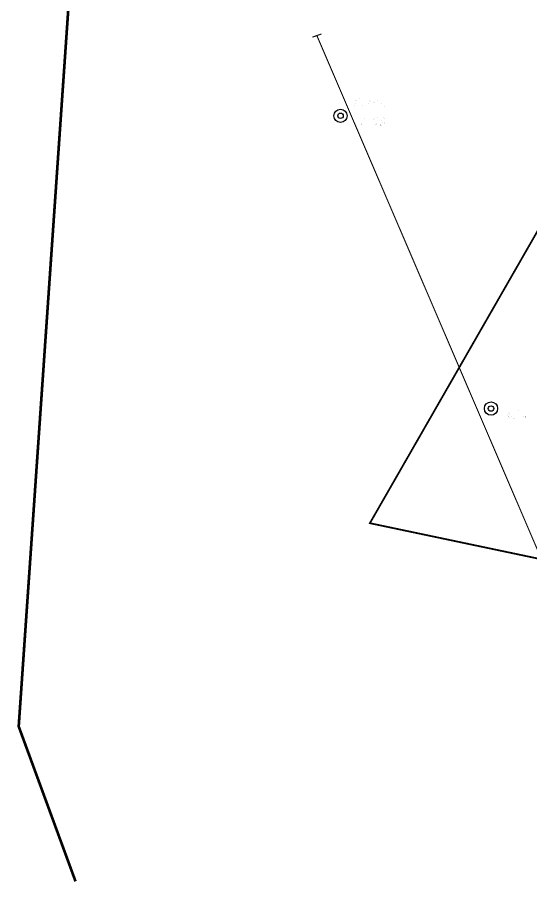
# Model space of a CAD drawing. Extents: x 534263 to 538773, y 4878169 to 4881982.
# Drawn here: x 534263 to 534836, y 4878169 to 4879137 of the extents above; entities that cross this region are included whole.
import ezdxf

# ---------------------------------------------------------------- set-up
doc = ezdxf.new("R2010")
doc.units = 0
doc.layers.get('0').update_dxf_attribs({"color": 6, "linetype": 'CONTINUOUS'})

# ---------------------------------------------------------------- blocks, each defined once
blk = doc.blocks.new('SUB_BLK_181')
at = {"color": 0}
blk.add_circle((0, 0), 0.494, dxfattribs=at)
at = {"color": 1}
blk.add_circle((0, 0), 0.2, dxfattribs=at)

msp = doc.modelspace()

# ---------------------------------------------------------------- linework, layer by layer
at = {"layer": 'F', "color": 6, "const_width": 2}
msp.add_lwpolyline([(536862.28, 4879430.86), (536142.28, 4878258.86), (534656.28, 4878571.86), (535492.08, 4880028.86), (536230.18, 4879706.86), (536376.48, 4879958.86), (536460.48, 4879947.86), (536619.78, 4879984.86), (536662.68, 4880020.86), (536684.78, 4880074.86), (536808.38, 4880018.86), (536868.18, 4879967.86), (536878.08, 4879889.86), (536901.08, 4879797.86), (537032.38, 4879724.86), (536862.28, 4879430.86), (536862.28, 4879430.86)], dxfattribs=at)
at = {"layer": 'TREE_LAYER', "color": 215, "const_width": 3}
msp.add_lwpolyline([(535884.66356, 4878176.428041), (537593.28, 4880355.86), (537677.28, 4880686.86), (536792.28, 4881408.86), (536006.28, 4881399.86), (534345.28, 4879516.86), (534264.28, 4878344.86), (534327.716879, 4878171.85033)], dxfattribs=at)
at = {"layer": 'TREE_LAYER', "color": 10, "const_width": 1.2}
for points in [[(534592.117138, 4879114.664351), (534602.144824, 4879118.187592)], [(535002.987878, 4878169.873181), (534597.302, 4879115.951)]]:
    msp.add_lwpolyline(points, dxfattribs=at)
at = {"layer": 'TREE_LAYER', "color": 5, "const_width": 0.01}
for points in [[(534640.242735, 4879044.273328), (534640.054499, 4879044.273328), (534639.991754, 4879044.210583), (534639.740774, 4879043.771368), (534639.678029, 4879043.520387), (534639.615284, 4879043.457642), (534634.532931, 4879043.457642), (534635.034891, 4879042.955681), (534635.223127, 4879042.955681), (534635.348617, 4879043.081172), (534639.489793, 4879043.081172), (534639.552538, 4879043.081172), (534639.050578, 4879042.265485), (534637.35646, 4879039.755681), (534636.729009, 4879038.939995), (534635.725087, 4879037.747838), (534634.219205, 4879036.241956), (534634.40744, 4879036.241956), (534635.850578, 4879037.245878), (534637.042735, 4879038.438034), (534637.544695, 4879039.00274), (534637.670186, 4879039.12823), (534637.732931, 4879039.12823), (534637.732931, 4879031.724309), (534638.109401, 4879031.724309), (534638.360382, 4879031.849799), (534638.548617, 4879032.038034), (534638.548617, 4879040.069407), (534638.485872, 4879040.132152), (534638.987833, 4879040.822348), (534639.740774, 4879041.95176), (534640.368225, 4879042.767446), (534641.058421, 4879043.269407), (534641.058421, 4879043.457642), (534640.242735, 4879044.273328), (534640.242735, 4879044.273328)], [(534636.729009, 4879046.594897), (534636.729009, 4879046.594897), (534637.042735, 4879046.155681), (534637.544695, 4879045.590976), (534637.858421, 4879044.649799), (534637.858421, 4879044.273328), (534638.234891, 4879043.959603), (534638.360382, 4879043.959603), (534638.862342, 4879044.587054), (534638.862342, 4879045.15176), (534638.485872, 4879045.653721), (534637.544695, 4879046.281172), (534636.729009, 4879046.594897), (534636.729009, 4879046.594897)], [(534643.75646, 4879046.783132), (534643.75646, 4879046.783132), (534643.75646, 4879046.657642), (534643.88195, 4879045.653721), (534643.88195, 4879031.724309), (534644.258421, 4879031.724309), (534644.572146, 4879031.849799), (534644.760382, 4879032.038034), (534644.760382, 4879045.465485), (534645.262342, 4879045.967446), (534645.262342, 4879046.092936), (534644.383911, 4879046.469407), (534643.75646, 4879046.783132), (534643.75646, 4879046.783132)], [(534656.619205, 4879046.783132), (534656.55646, 4879046.783132), (534656.870186, 4879046.281172), (534657.372146, 4879045.779211), (534657.748617, 4879044.775289), (534657.748617, 4879044.461564), (534658.062342, 4879044.147838), (534657.999597, 4879044.085093), (534650.721166, 4879044.085093), (534651.223127, 4879043.583132), (534651.348617, 4879043.583132), (534651.536852, 4879043.771368), (534665.403519, 4879043.771368), (534665.403519, 4879044.085093), (534664.776068, 4879044.587054), (534664.085872, 4879045.27725), (534663.897636, 4879045.27725), (534662.768225, 4879044.085093), (534658.250578, 4879044.085093), (534658.250578, 4879044.147838), (534658.313323, 4879044.210583), (534658.752538, 4879044.775289), (534658.689793, 4879045.339995), (534658.376068, 4879045.841956), (534657.434891, 4879046.469407), (534656.619205, 4879046.783132), (534656.619205, 4879046.783132)], [(534656.870186, 4879043.583132), (534656.242735, 4879043.583132), (534656.054499, 4879043.081172), (534655.489793, 4879042.579211), (534655.238813, 4879042.07725), (534653.35646, 4879040.257642), (534652.540774, 4879040.069407), (534652.540774, 4879039.755681), (534653.042735, 4879038.939995), (534653.732931, 4879039.253721), (534655.364303, 4879039.379211), (534655.364303, 4879039.316466), (534655.364303, 4879037.559603), (534655.113323, 4879036.304701), (534655.050578, 4879035.865485), (534654.736852, 4879034.924309), (534654.046656, 4879033.920387), (534652.666264, 4879032.539995), (534651.411362, 4879031.724309), (534650.846656, 4879031.536074), (534651.411362, 4879031.598819), (534652.666264, 4879032.22627), (534653.670186, 4879032.853721), (534654.736852, 4879033.920387), (534655.552538, 4879035.238034), (534656.054499, 4879036.869407), (534656.117244, 4879037.434113), (534656.242735, 4879037.936074), (534656.242735, 4879039.379211), (534656.242735, 4879039.441956), (534656.68195, 4879039.567446), (534658.564303, 4879039.692936), (534658.878029, 4879039.692936), (534658.878029, 4879032.916466), (534659.191754, 4879032.414505), (534660.00744, 4879032.038034), (534664.085872, 4879032.038034), (534664.713323, 4879032.35176), (534665.152538, 4879032.790976), (534665.403519, 4879033.230191), (534665.403519, 4879033.543917), (534665.278029, 4879033.543917), (534664.901558, 4879033.920387), (534664.776068, 4879034.861564), (534664.776068, 4879036.241956), (534664.587833, 4879036.241956), (534664.587833, 4879035.865485), (534664.274107, 4879034.171368), (534664.274107, 4879034.045878), (534664.085872, 4879033.543917), (534663.709401, 4879033.167446), (534663.270186, 4879032.916466), (534660.258421, 4879032.916466), (534659.75646, 4879033.230191), (534659.75646, 4879039.818427), (534659.75646, 4879039.818427), (534660.195676, 4879039.943917), (534661.011362, 4879039.943917), (534661.764303, 4879040.069407), (534662.078029, 4879039.441956), (534662.391754, 4879038.563525), (534662.768225, 4879038.563525), (534663.270186, 4879039.379211), (534663.270186, 4879039.755681), (534662.95646, 4879040.257642), (534661.889793, 4879041.261564), (534660.383911, 4879042.139995), (534659.568225, 4879042.579211), (534659.254499, 4879042.579211), (534660.258421, 4879041.763525), (534661.262342, 4879040.696858), (534661.701558, 4879040.132152), (534661.701558, 4879040.069407), (534656.870186, 4879040.069407), (534653.921166, 4879039.943917), (534653.544695, 4879039.943917), (534654.046656, 4879040.445878), (534655.301558, 4879041.324309), (534656.870186, 4879042.767446), (534657.560382, 4879042.955681), (534656.870186, 4879043.583132), (534656.870186, 4879043.583132)], [(534672.368225, 4879044.587054), (534668.854499, 4879044.587054), (534668.227048, 4879043.520387), (534666.846656, 4879040.759603), (534666.595676, 4879040.383132), (534668.854499, 4879040.445878), (534670.360382, 4879039.943917), (534671.050578, 4879039.065485), (534671.113323, 4879037.873328), (534670.862342, 4879036.618427), (534670.360382, 4879036.053721), (534669.921166, 4879035.739995), (534668.979989, 4879035.489015), (534668.038813, 4879035.67725), (534667.285872, 4879036.116466), (534666.344695, 4879036.555681), (534665.717244, 4879035.990976), (534667.223127, 4879034.673328), (534668.729009, 4879034.296858), (534669.544695, 4879034.108623), (534671.050578, 4879034.861564), (534671.866264, 4879035.865485), (534672.242735, 4879036.869407), (534672.368225, 4879038.62627), (534672.054499, 4879039.692936), (534671.427048, 4879040.634113), (534670.485872, 4879041.198819), (534669.10548, 4879041.324309), (534667.599597, 4879040.947838), (534667.913323, 4879041.449799), (534668.917244, 4879043.457642), (534672.242735, 4879043.457642), (534672.744695, 4879044.273328), (534672.368225, 4879044.587054), (534672.368225, 4879044.587054)], [(534641.058421, 4879040.947838), (534640.870186, 4879040.947838), (534640.80744, 4879040.822348), (534639.552538, 4879039.253721), (534639.050578, 4879038.75176), (534639.050578, 4879038.62627), (534638.736852, 4879038.75176), (534639.238813, 4879038.187054), (534639.929009, 4879037.371368), (534640.242735, 4879036.681172), (534640.55646, 4879036.241956), (534640.870186, 4879036.241956), (534640.932931, 4879036.304701), (534641.246656, 4879036.743917), (534641.183911, 4879037.120387), (534640.870186, 4879037.622348), (534639.929009, 4879038.249799), (534639.176068, 4879038.563525), (534639.364303, 4879038.563525), (534639.740774, 4879038.939995), (534640.43097, 4879039.441956), (534641.372146, 4879039.943917), (534641.874107, 4879039.943917), (534641.874107, 4879040.069407), (534641.058421, 4879040.947838), (534641.058421, 4879040.947838)], [(534645.262342, 4879041.261564), (534644.885872, 4879041.261564), (534645.889793, 4879040.445878), (534646.95646, 4879039.379211), (534647.458421, 4879038.75176), (534647.772146, 4879038.124309), (534648.085872, 4879037.245878), (534648.399597, 4879037.245878), (534648.901558, 4879038.061564), (534648.901558, 4879038.438034), (534648.587833, 4879038.87725), (534647.583911, 4879039.943917), (534646.015284, 4879040.759603), (534645.262342, 4879041.261564), (534645.262342, 4879041.261564)], [(534631.803519, 4879027.096858), (534675.599597, 4879027.096858)], [(534636.321166, 4879024.587054), (534635.442735, 4879024.587054), (534633.183911, 4879023.332152), (534633.309401, 4879023.332152), (534634.940774, 4879023.771368), (534634.940774, 4879022.641956), (534634.940774, 4879014.924309), (534634.878029, 4879014.485093), (534633.811362, 4879014.045878), (534637.450578, 4879014.045878), (534636.509401, 4879014.422348), (534636.321166, 4879014.485093), (534636.321166, 4879014.861564), (534636.321166, 4879024.587054), (534636.321166, 4879024.587054)], [(534645.419205, 4879024.587054), (534644.791754, 4879024.587054), (534639.897636, 4879017.936074), (534639.897636, 4879016.932152), (534644.164303, 4879016.932152), (534644.289793, 4879014.171368), (534645.419205, 4879014.171368), (534645.35646, 4879016.994897), (534646.925087, 4879016.932152), (534646.925087, 4879017.936074), (534645.35646, 4879017.998819), (534645.419205, 4879024.587054), (534645.419205, 4879024.587054)], [(534643.913323, 4879022.579211), (534644.289793, 4879023.143917), (534644.101558, 4879017.998819), (534640.901558, 4879017.936074), (534640.776068, 4879018.061564), (534640.901558, 4879018.563525), (534643.913323, 4879022.579211), (534643.913323, 4879022.579211)], [(534652.258421, 4879024.587054), (534651.379989, 4879024.587054), (534649.121166, 4879023.332152), (534649.246656, 4879023.332152), (534650.878029, 4879023.771368), (534650.878029, 4879022.641956), (534650.878029, 4879014.924309), (534650.815284, 4879014.485093), (534649.748617, 4879014.045878), (534653.387833, 4879014.045878), (534652.446656, 4879014.422348), (534652.258421, 4879014.485093), (534652.258421, 4879014.861564), (534652.258421, 4879024.587054), (534652.258421, 4879024.587054)], [(534664.368225, 4879024.587054), (534662.987833, 4879024.838034), (534661.670186, 4879024.398819), (534660.791754, 4879023.583132), (534660.289793, 4879022.641956), (534660.289793, 4879021.95176), (534662.172146, 4879023.645878), (534663.678029, 4879023.708623), (534664.493715, 4879023.143917), (534664.80744, 4879021.95176), (534664.80744, 4879020.383132), (534663.740774, 4879018.312544), (534659.787833, 4879014.234113), (534665.811362, 4879014.045878), (534666.313323, 4879014.547838), (534666.501558, 4879015.92823), (534665.372146, 4879015.049799), (534662.172146, 4879015.049799), (534661.795676, 4879015.049799), (534664.493715, 4879018.061564), (534665.811362, 4879020.383132), (534665.999597, 4879020.947838), (534666.187833, 4879021.512544), (534666.187833, 4879021.638034), (534666.062342, 4879022.139995), (534665.874107, 4879022.955681), (534665.811362, 4879023.206662), (534665.372146, 4879023.896858), (534665.309401, 4879023.959603), (534664.368225, 4879024.587054), (534664.368225, 4879024.587054)], [(534672.274107, 4879024.900779), (534670.454499, 4879024.963525), (534669.136852, 4879023.959603), (534668.634891, 4879023.143917), (534668.634891, 4879021.449799), (534670.329009, 4879019.692936), (534669.136852, 4879018.438034), (534668.509401, 4879017.120387), (534668.509401, 4879015.92823), (534669.074107, 4879014.610583), (534670.140774, 4879013.857642), (534671.521166, 4879013.606662), (534672.776068, 4879013.983132), (534673.466264, 4879014.673328), (534673.968225, 4879015.55176), (534673.968225, 4879017.434113), (534673.340774, 4879018.563525), (534672.211362, 4879019.755681), (534673.779989, 4879021.575289), (534673.779989, 4879023.081172), (534673.340774, 4879023.896858), (534672.274107, 4879024.963525), (534672.274107, 4879024.900779)], [(534670.579989, 4879024.398819), (534670.642735, 4879024.461564), (534671.772146, 4879024.461564), (534672.650578, 4879023.771368), (534672.713323, 4879023.520387), (534673.027048, 4879022.830191), (534673.027048, 4879021.763525), (534671.709401, 4879020.132152), (534670.642735, 4879020.132152), (534669.325087, 4879021.512544), (534669.638813, 4879023.457642), (534670.579989, 4879024.398819), (534670.579989, 4879024.398819)], [(534658.219205, 4879015.42627), (534657.717244, 4879015.614505), (534657.215284, 4879015.42627), (534656.838813, 4879015.049799), (534656.838813, 4879014.234113), (534657.340774, 4879013.920387), (534658.219205, 4879014.108623), (534658.344695, 4879014.547838), (534658.344695, 4879014.610583), (534658.344695, 4879015.112544), (534658.219205, 4879015.42627), (534658.219205, 4879015.42627)], [(534671.270186, 4879019.316466), (534672.211362, 4879018.939995), (534672.964303, 4879017.936074), (534673.278029, 4879016.116466), (534672.964303, 4879015.049799), (534671.834891, 4879014.234113), (534670.768225, 4879014.234113), (534670.078029, 4879014.736074), (534669.262342, 4879015.92823), (534669.136852, 4879017.496858), (534669.638813, 4879018.438034), (534670.203519, 4879018.939995), (534670.70548, 4879019.190976), (534671.270186, 4879019.316466)], [(534811.95744, 4878717.617054), (534808.443715, 4878717.617054), (534807.816264, 4878716.550387), (534806.435872, 4878713.789603), (534806.184891, 4878713.413132), (534808.443715, 4878713.475878), (534809.949597, 4878712.973917), (534810.639793, 4878712.095485), (534810.702538, 4878710.903328), (534810.451558, 4878709.648427), (534809.949597, 4878709.083721), (534809.510382, 4878708.769995), (534808.569205, 4878708.519015), (534807.628029, 4878708.70725), (534806.875087, 4878709.146466), (534805.933911, 4878709.585681), (534805.30646, 4878709.020976), (534806.812342, 4878707.703328), (534808.318225, 4878707.326858), (534809.133911, 4878707.138623), (534810.639793, 4878707.891564), (534811.45548, 4878708.895485), (534811.83195, 4878709.899407), (534811.95744, 4878711.65627), (534811.643715, 4878712.722936), (534811.016264, 4878713.664113), (534810.075087, 4878714.228819), (534808.694695, 4878714.354309), (534807.188813, 4878713.977838), (534807.502538, 4878714.479799), (534808.50646, 4878716.487642), (534811.83195, 4878716.487642), (534812.333911, 4878717.303328), (534811.95744, 4878717.617054), (534811.95744, 4878717.617054)], [(534826.765284, 4878717.617054), (534825.384891, 4878717.868034), (534824.067244, 4878717.428819), (534823.188813, 4878716.613132), (534822.686852, 4878715.671956), (534822.686852, 4878714.98176), (534824.569205, 4878716.675878), (534826.075087, 4878716.738623), (534826.890774, 4878716.173917), (534827.204499, 4878714.98176), (534827.204499, 4878713.413132), (534826.137833, 4878711.342544), (534822.184891, 4878707.264113), (534828.208421, 4878707.075878), (534828.710382, 4878707.577838), (534828.898617, 4878708.95823), (534827.769205, 4878708.079799), (534824.569205, 4878708.079799), (534824.192735, 4878708.079799), (534826.890774, 4878711.091564), (534828.208421, 4878713.413132), (534828.396656, 4878713.977838), (534828.584891, 4878714.542544), (534828.584891, 4878714.668034), (534828.459401, 4878715.169995), (534828.271166, 4878715.985681), (534828.208421, 4878716.236662), (534827.769205, 4878716.926858), (534827.70646, 4878716.989603), (534826.765284, 4878717.617054), (534826.765284, 4878717.617054)], [(534822.435872, 4878712.471956), (534813.400578, 4878712.471956), (534813.400578, 4878711.969995), (534813.777048, 4878711.593525), (534822.310382, 4878711.593525), (534822.435872, 4878711.78176), (534822.435872, 4878712.471956), (534822.435872, 4878712.471956)], [(534799.753519, 4878700.126858), (534835.58097, 4878700.126858)], [(534804.271166, 4878697.617054), (534803.392735, 4878697.617054), (534801.133911, 4878696.362152), (534801.259401, 4878696.362152), (534802.890774, 4878696.801368), (534802.890774, 4878695.671956), (534802.890774, 4878687.954309), (534802.828029, 4878687.515093), (534801.761362, 4878687.075878), (534805.400578, 4878687.075878), (534804.459401, 4878687.452348), (534804.271166, 4878687.515093), (534804.271166, 4878687.891564), (534804.271166, 4878697.617054), (534804.271166, 4878697.617054)], [(534813.369205, 4878697.617054), (534812.741754, 4878697.617054), (534807.847636, 4878690.966074), (534807.847636, 4878689.962152), (534812.114303, 4878689.962152), (534812.239793, 4878687.201368), (534813.369205, 4878687.201368), (534813.30646, 4878690.024897), (534814.875087, 4878689.962152), (534814.875087, 4878690.966074), (534813.30646, 4878691.028819), (534813.369205, 4878697.617054), (534813.369205, 4878697.617054)], [(534811.863323, 4878695.609211), (534812.239793, 4878696.173917), (534812.051558, 4878691.028819), (534808.851558, 4878690.966074), (534808.726068, 4878691.091564), (534808.851558, 4878691.593525), (534811.863323, 4878695.609211), (534811.863323, 4878695.609211)], [(534822.341754, 4878697.617054), (534820.898617, 4878697.868034), (534818.828029, 4878696.613132), (534817.322146, 4878695.10725), (534816.50646, 4878693.664113), (534816.067244, 4878691.969995), (534816.318225, 4878689.585681), (534817.322146, 4878687.766074), (534818.639793, 4878686.950387), (534820.208421, 4878686.950387), (534820.961362, 4878687.264113), (534821.902538, 4878687.954309), (534822.404499, 4878688.95823), (534822.718225, 4878690.401368), (534822.718225, 4878690.966074), (534822.529989, 4878692.095485), (534822.028029, 4878692.722936), (534821.714303, 4878693.099407), (534821.275087, 4878693.475878), (534820.584891, 4878693.664113), (534819.45548, 4878693.789603), (534818.514303, 4878693.413132), (534817.824107, 4878692.973917), (534817.949597, 4878693.538623), (534818.828029, 4878695.483721), (534818.890774, 4878695.546466), (534820.208421, 4878696.675878), (534821.337833, 4878697.428819), (534821.337833, 4878697.428819), (534822.341754, 4878697.491564), (534822.341754, 4878697.617054), (534822.341754, 4878697.617054)], [(534834.263323, 4878697.617054), (534832.820186, 4878697.868034), (534830.749597, 4878696.613132), (534829.243715, 4878695.10725), (534828.428029, 4878693.664113), (534827.988813, 4878691.969995), (534828.239793, 4878689.585681), (534829.243715, 4878687.766074), (534830.561362, 4878686.950387), (534832.129989, 4878686.950387), (534832.882931, 4878687.264113), (534833.824107, 4878687.954309), (534834.326068, 4878688.95823), (534834.639793, 4878690.401368), (534834.639793, 4878690.966074), (534834.451558, 4878692.095485), (534833.949597, 4878692.722936), (534833.635872, 4878693.099407), (534833.196656, 4878693.475878), (534832.50646, 4878693.664113), (534831.377048, 4878693.789603), (534830.435872, 4878693.413132), (534829.745676, 4878692.973917), (534829.871166, 4878693.538623), (534830.749597, 4878695.483721), (534830.812342, 4878695.546466), (534832.129989, 4878696.675878), (534833.259401, 4878697.428819), (534833.259401, 4878697.428819), (534834.263323, 4878697.491564), (534834.263323, 4878697.617054), (534834.263323, 4878697.617054)], [(534818.639793, 4878692.911172), (534818.953519, 4878693.224897), (534820.208421, 4878693.224897), (534821.212342, 4878692.283721), (534821.714303, 4878691.028819), (534821.400578, 4878688.769995), (534820.208421, 4878687.640583), (534819.45548, 4878687.640583), (534818.263323, 4878688.393525), (534817.698617, 4878689.585681), (534817.698617, 4878691.719015), (534818.326068, 4878692.597446), (534818.639793, 4878692.911172), (534818.639793, 4878692.911172)], [(534826.169205, 4878688.45627), (534825.667244, 4878688.644505), (534825.165284, 4878688.45627), (534824.788813, 4878688.079799), (534824.788813, 4878687.264113), (534825.290774, 4878686.950387), (534826.169205, 4878687.138623), (534826.294695, 4878687.577838), (534826.294695, 4878687.640583), (534826.294695, 4878688.142544), (534826.169205, 4878688.45627), (534826.169205, 4878688.45627)], [(534830.561362, 4878692.911172), (534830.875087, 4878693.224897), (534832.129989, 4878693.224897), (534833.133911, 4878692.283721), (534833.635872, 4878691.028819), (534833.322146, 4878688.769995), (534832.129989, 4878687.640583), (534831.377048, 4878687.640583), (534830.184891, 4878688.393525), (534829.620186, 4878689.585681), (534829.620186, 4878691.719015), (534830.247636, 4878692.597446), (534830.561362, 4878692.911172), (534830.561362, 4878692.911172)]]:
    msp.add_lwpolyline(points, dxfattribs=at)

# ---------------------------------------------------------------- block references
at = {"layer": 'TREE_LAYER', "color": 5, "xscale": 15, "yscale": 15}
for p in [(534623.54, 4879026.84), (534791.49, 4878699.87)]:
    msp.add_blockref('SUB_BLK_181', p, dxfattribs=at)

doc.saveas('drawing.dxf')
